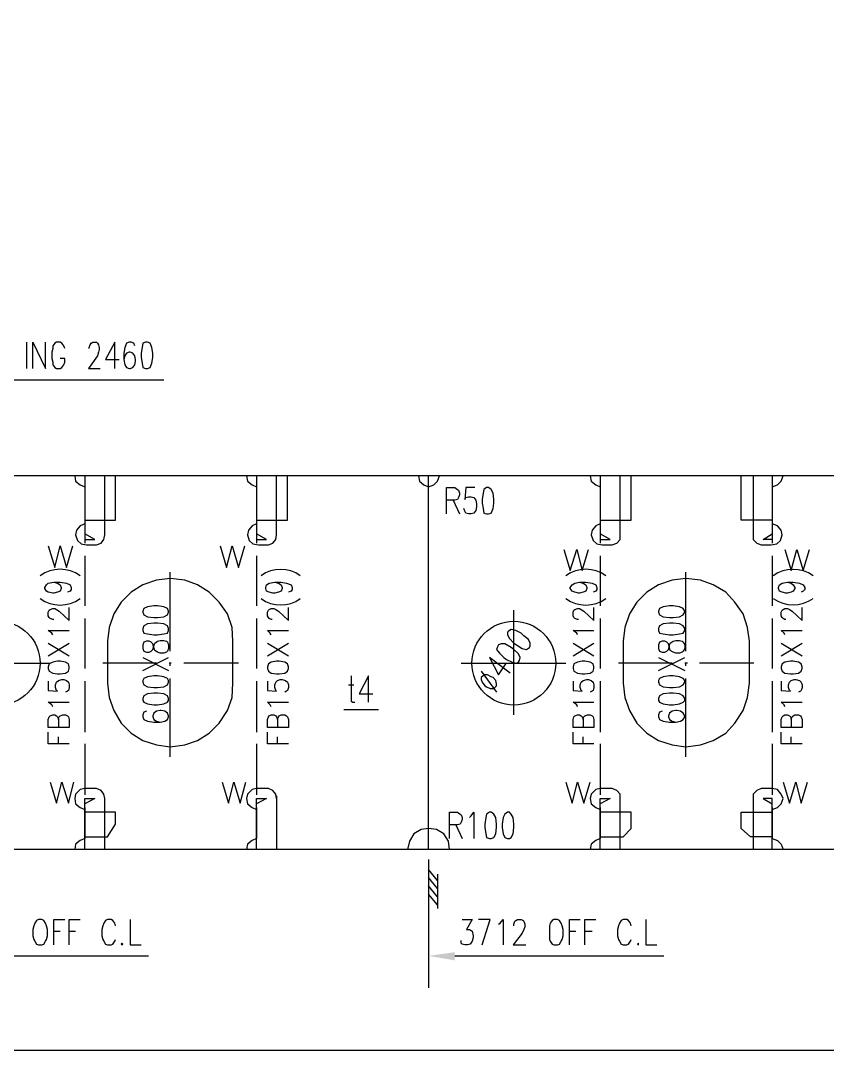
# Model space of a CAD drawing. Header units: millimetres. Extents: x 0.6 to 49, y 0.3 to 23.1.
# Drawn here: x 11.008 to 13.965, y 4.473 to 8.249 of the extents above; entities that cross this region are included whole.
import ezdxf

# ---------------------------------------------------------------- set-up
doc = ezdxf.new("R2010")
doc.units = ezdxf.units.MM
doc.layers.add('PDF_Geometry', color=7, linetype='Continuous')
doc.layers.add('PDF_Solid Fills', color=7, linetype='Continuous')

msp = doc.modelspace()

# ---------------------------------------------------------------- linework, layer by layer
at = {"layer": 'PDF_Geometry', "lineweight": 25}
msp.add_lwpolyline([(16.0061, 5.21), (4.4228, 5.21, -0.414794), (2.9628, 6.67), (2.9628, 19.12)], format="xyb", dxfattribs=at)
for points in [[(15.9694, 6.58), (6.2028, 6.58), (2.9628, 9.82)], [(11.0294, 7.07), (11.0294, 6.9733)], [(11.0528, 6.9733), (11.0528, 7.07), (11.0994, 6.9733), (11.0994, 7.07)], [(11.1694, 7.0467), (11.1661, 7.0567), (11.1594, 7.0667), (11.1528, 7.07), (11.1394, 7.07), (11.1328, 7.0667), (11.1261, 7.0567), (11.1261, 7.0467), (11.1228, 7.0333), (11.1228, 7.01), (11.1261, 6.9967), (11.1261, 6.9867), (11.1328, 6.9767), (11.1394, 6.9733), (11.1528, 6.9733), (11.1594, 6.9767), (11.1661, 6.9867), (11.1694, 6.9967), (11.1694, 7.01), (11.1528, 7.01)], [(11.2594, 7.0467), (11.2594, 7.05), (11.2628, 7.06), (11.2661, 7.0667), (11.2728, 7.07), (11.2861, 7.07), (11.2894, 7.0667), (11.2928, 7.06), (11.2961, 7.05), (11.2961, 7.0433), (11.2928, 7.0333), (11.2894, 7.02), (11.2561, 6.9733), (11.2994, 6.9733)], [(11.3528, 6.9733), (11.3528, 7.07), (11.3194, 7.0067), (11.3694, 7.0067)], [(11.4261, 7.0567), (11.4228, 7.0667), (11.4128, 7.07), (11.4061, 7.07), (11.3961, 7.0667), (11.3894, 7.05), (11.3861, 7.03), (11.3861, 7.0067), (11.3894, 6.9867), (11.3961, 6.9767), (11.4061, 6.9733), (11.4094, 6.9733), (11.4194, 6.9767), (11.4261, 6.9867), (11.4294, 7), (11.4294, 7.0067), (11.4261, 7.02), (11.4194, 7.03), (11.4094, 7.0333), (11.4061, 7.0333), (11.3961, 7.03), (11.3894, 7.02), (11.3861, 7.0067)], [(11.5328, 6.93), (9.7128, 6.93), (9.5894, 6.32)], [(11.2061, 6.58), (11.2094, 6.56), (11.2261, 6.5467), (11.2428, 6.54)], [(11.2428, 6.4033), (11.2261, 6.3967), (11.2128, 6.38), (11.2094, 6.3633), (11.2161, 6.3433), (11.2294, 6.33), (11.2494, 6.3267), (11.2861, 6.3267), (11.3028, 6.3333), (11.3128, 6.3467), (11.3161, 6.3633), (11.3161, 6.58)], [(11.2428, 6.4167), (11.3561, 6.4167), (11.3561, 6.58)], [(11.2428, 6.58), (11.2428, 6.3467), (11.2794, 6.3467), (11.2428, 6.3667)], [(11.8361, 6.58), (11.8394, 6.56), (11.8561, 6.5467), (11.8728, 6.54)], [(11.8728, 6.4033), (11.8561, 6.3967), (11.8428, 6.38), (11.8394, 6.3633), (11.8461, 6.3433), (11.8594, 6.33), (11.8794, 6.3267), (11.9161, 6.3267), (11.9328, 6.3333), (11.9428, 6.3467), (11.9461, 6.3633), (11.9461, 6.58)], [(11.8728, 6.4167), (11.9861, 6.4167), (11.9861, 6.58)], [(11.8728, 6.58), (11.8728, 6.3467), (11.9094, 6.3467), (11.8728, 6.3667)], [(12.4661, 6.58), (12.4694, 6.56), (12.4861, 6.5467), (12.5028, 6.54), (12.5228, 6.5467), (12.5361, 6.56), (12.5428, 6.58)], [(12.5028, 5.21), (12.5028, 6.58)], [(13.0961, 6.58), (13.0994, 6.56), (13.1161, 6.5467), (13.1328, 6.54)], [(13.1328, 6.4033), (13.1161, 6.3967), (13.1028, 6.38), (13.0994, 6.3633), (13.1061, 6.3433), (13.1194, 6.33), (13.1394, 6.3267), (13.1761, 6.3267), (13.1928, 6.3333), (13.2061, 6.3467), (13.2061, 6.3633), (13.2061, 6.58)], [(13.1328, 6.4167), (13.2461, 6.4167), (13.2461, 6.58)], [(13.1328, 6.58), (13.1328, 6.3467), (13.1694, 6.3467), (13.1328, 6.3667)], [(13.7628, 6.4167), (13.6494, 6.4167), (13.6494, 6.58)], [(13.6928, 6.58), (13.6928, 6.3633), (13.6928, 6.3467), (13.7061, 6.3333), (13.7228, 6.3267), (13.7594, 6.3267), (13.7794, 6.33), (13.7928, 6.3433), (13.7994, 6.3633), (13.7961, 6.38), (13.7828, 6.3967), (13.7628, 6.4033)], [(13.7628, 6.58), (13.7628, 6.3467), (13.7294, 6.3467), (13.7628, 6.3667)], [(13.7628, 6.54), (13.7828, 6.5467), (13.7961, 6.56), (13.8028, 6.58)], [(12.5694, 6.44), (12.5694, 6.5367), (12.5994, 6.5367), (12.6094, 6.53), (12.6128, 6.5267), (12.6161, 6.5167), (12.6161, 6.51), (12.6128, 6.5), (12.6094, 6.4933), (12.5994, 6.49), (12.5694, 6.49)], [(12.6728, 6.5367), (12.6394, 6.5367), (12.6361, 6.4933), (12.6394, 6.5), (12.6494, 6.5033), (12.6594, 6.5033), (12.6694, 6.5), (12.6761, 6.49), (12.6794, 6.4767), (12.6794, 6.4667), (12.6761, 6.4533), (12.6694, 6.4433), (12.6594, 6.44), (12.6494, 6.44), (12.6394, 6.4433), (12.6361, 6.45), (12.6328, 6.46)], [(12.5928, 6.49), (12.6161, 6.44)], [(11.2428, 6.4467), (11.2428, 6.3333)], [(11.8728, 6.4467), (11.8728, 6.3333)], [(13.1328, 6.4467), (13.1328, 6.3333)], [(13.7628, 6.4467), (13.7628, 6.3333)], [(11.1094, 6.3233), (11.1328, 6.2433), (11.1528, 6.3233), (11.1761, 6.2433), (11.1994, 6.3233)], [(11.7394, 6.3233), (11.7628, 6.2433), (11.7828, 6.3233), (11.8061, 6.2433), (11.8294, 6.3233)], [(12.9994, 6.31), (13.0228, 6.2333), (13.0461, 6.31), (13.0661, 6.2333), (13.0894, 6.31)], [(13.8094, 6.31), (13.8328, 6.2333), (13.8528, 6.31), (13.8761, 6.2333), (13.8994, 6.31)], [(11.2428, 6.2867), (11.2428, 6.1033)], [(11.8728, 6.2867), (11.8728, 6.1033)], [(13.1328, 6.2867), (13.1328, 6.1033)], [(13.7628, 6.2867), (13.7628, 6.1033)], [(11.5561, 5.9367), (11.5561, 6.2267)], [(13.4461, 5.9367), (13.4461, 6.2267)], [(11.1294, 6.19), (11.1428, 6.1867), (11.1528, 6.18), (11.1561, 6.17), (11.1561, 6.1667), (11.1528, 6.1567), (11.1428, 6.1533), (11.1294, 6.15), (11.1261, 6.15), (11.1094, 6.1533), (11.1028, 6.1567), (11.0961, 6.1667), (11.0961, 6.17), (11.1028, 6.18), (11.1094, 6.1867), (11.1294, 6.19), (11.1528, 6.19), (11.1761, 6.1867), (11.1894, 6.18), (11.1928, 6.17), (11.1928, 6.1633), (11.1894, 6.1567), (11.1794, 6.1533)], [(11.9394, 6.19), (11.9528, 6.1867), (11.9628, 6.18), (11.9661, 6.17), (11.9661, 6.1667), (11.9628, 6.1567), (11.9528, 6.1533), (11.9394, 6.15), (11.9328, 6.15), (11.9194, 6.1533), (11.9094, 6.1567), (11.9061, 6.1667), (11.9061, 6.17), (11.9094, 6.18), (11.9194, 6.1867), (11.9394, 6.19), (11.9628, 6.19), (11.9828, 6.1867), (11.9994, 6.18), (12.0028, 6.17), (12.0028, 6.1633), (11.9994, 6.1567), (11.9894, 6.1533)], [(13.0561, 6.19), (13.0694, 6.1867), (13.0794, 6.18), (13.0828, 6.17), (13.0828, 6.1667), (13.0794, 6.1567), (13.0694, 6.1533), (13.0561, 6.15), (13.0528, 6.15), (13.0394, 6.1533), (13.0294, 6.1567), (13.0228, 6.1667), (13.0228, 6.17), (13.0294, 6.18), (13.0394, 6.1867), (13.0561, 6.19), (13.0794, 6.19), (13.1028, 6.1867), (13.1161, 6.18), (13.1194, 6.17), (13.1194, 6.1633), (13.1161, 6.1567), (13.1061, 6.1533)], [(13.8194, 6.19), (13.8328, 6.1867), (13.8394, 6.18), (13.8461, 6.17), (13.8461, 6.1667), (13.8394, 6.1567), (13.8328, 6.1533), (13.8194, 6.15), (13.8128, 6.15), (13.7994, 6.1533), (13.7894, 6.1567), (13.7861, 6.1667), (13.7861, 6.17), (13.7894, 6.18), (13.7994, 6.1867), (13.8194, 6.19), (13.8394, 6.19), (13.8628, 6.1867), (13.8761, 6.18), (13.8828, 6.17), (13.8828, 6.1633), (13.8761, 6.1567), (13.8694, 6.1533)], [(11.1294, 6.0533), (11.1261, 6.0533), (11.1161, 6.0567), (11.1128, 6.06), (11.1094, 6.0667), (11.1094, 6.08), (11.1128, 6.0867), (11.1161, 6.09), (11.1261, 6.0933), (11.1328, 6.0933), (11.1394, 6.09), (11.1494, 6.0833), (11.1861, 6.05), (11.1861, 6.0967)], [(11.9294, 6.0533), (11.9261, 6.0533), (11.9194, 6.0567), (11.9161, 6.06), (11.9128, 6.0667), (11.9128, 6.08), (11.9161, 6.0867), (11.9194, 6.09), (11.9261, 6.0933), (11.9361, 6.0933), (11.9428, 6.09), (11.9528, 6.0833), (11.9894, 6.05), (11.9894, 6.0967)], [(12.8161, 5.7033), (12.8161, 6.0867)], [(13.0528, 6.0533), (13.0494, 6.0533), (13.0394, 6.0567), (13.0361, 6.06), (13.0328, 6.0667), (13.0328, 6.08), (13.0361, 6.0867), (13.0394, 6.09), (13.0494, 6.0933), (13.0561, 6.0933), (13.0628, 6.09), (13.0728, 6.0833), (13.1094, 6.05), (13.1094, 6.0967)], [(13.8128, 6.0533), (13.8094, 6.0533), (13.8028, 6.0567), (13.7994, 6.06), (13.7961, 6.0667), (13.7961, 6.08), (13.7994, 6.0867), (13.8028, 6.09), (13.8094, 6.0933), (13.8194, 6.0933), (13.8261, 6.09), (13.8361, 6.0833), (13.8728, 6.05), (13.8728, 6.0967)], [(11.2428, 6.0567), (11.2428, 5.8733)], [(11.8728, 6.0567), (11.8728, 5.8733)], [(13.1328, 6.0567), (13.1328, 5.8733)], [(13.7628, 6.0567), (13.7628, 5.8733)], [(11.1261, 5.9967), (11.1228, 6.0033), (11.1094, 6.0133), (11.1861, 6.0133)], [(11.9261, 5.9967), (11.9228, 6.0033), (11.9128, 6.0133), (11.9894, 6.0133)], [(13.0494, 5.9967), (13.0461, 6.0033), (13.0328, 6.0133), (13.1094, 6.0133)], [(13.8094, 5.9967), (13.8061, 6.0033), (13.7961, 6.0133), (13.8728, 6.0133)], [(11.1094, 5.92), (11.1861, 5.9667)], [(11.1094, 5.9667), (11.1861, 5.92)], [(11.9128, 5.92), (11.9894, 5.9667)], [(11.9128, 5.9667), (11.9894, 5.92)], [(13.0328, 5.92), (13.1094, 5.9667)], [(13.0328, 5.9667), (13.1094, 5.92)], [(13.7961, 5.92), (13.8728, 5.9667)], [(13.7961, 5.9667), (13.8728, 5.92)], [(10.7328, 5.8933), (11.1161, 5.8933)], [(11.5061, 5.8933), (11.3094, 5.8933)], [(11.4561, 5.8667), (11.5494, 5.9133)], [(11.4561, 5.9133), (11.5494, 5.8667)], [(11.5594, 5.8933), (11.5528, 5.8933)], [(11.5561, 5.8833), (11.5561, 5.89)], [(11.8061, 5.8933), (11.6061, 5.8933)], [(12.6228, 5.8933), (13.0061, 5.8933)], [(12.8028, 5.8567), (12.7261, 5.9133), (12.7594, 5.85), (12.7861, 5.89)], [(13.3961, 5.8933), (13.1994, 5.8933)], [(13.3461, 5.8667), (13.4428, 5.9133)], [(13.3461, 5.9133), (13.4428, 5.8667)], [(13.4528, 5.8933), (13.4428, 5.8933)], [(13.4461, 5.8833), (13.4461, 5.89)], [(13.6961, 5.8933), (13.4961, 5.8933)], [(12.6961, 5.8633), (12.7528, 5.7867)], [(11.1094, 5.8267), (11.1094, 5.7933), (11.1428, 5.79), (11.1394, 5.7933), (11.1361, 5.8033), (11.1361, 5.8133), (11.1394, 5.8233), (11.1461, 5.83), (11.1594, 5.8333), (11.1661, 5.8333), (11.1761, 5.83), (11.1828, 5.8233), (11.1861, 5.8133), (11.1861, 5.8033), (11.1828, 5.7933), (11.1794, 5.79), (11.1728, 5.7867)], [(11.2428, 5.8267), (11.2428, 5.64)], [(11.5561, 5.55), (11.5561, 5.8367)], [(11.8728, 5.8267), (11.8728, 5.64)], [(11.9128, 5.8267), (11.9128, 5.7933), (11.9461, 5.79), (11.9428, 5.7933), (11.9394, 5.8033), (11.9394, 5.8133), (11.9428, 5.8233), (11.9494, 5.83), (11.9594, 5.8333), (11.9661, 5.8333), (11.9794, 5.83), (11.9861, 5.8233), (11.9894, 5.8133), (11.9894, 5.8033), (11.9861, 5.7933), (11.9828, 5.79), (11.9761, 5.7867)], [(12.2194, 5.8467), (12.2194, 5.7533), (12.2261, 5.75), (12.2328, 5.75)], [(12.2828, 5.75), (12.2828, 5.8467), (12.2494, 5.78), (12.2994, 5.78)], [(13.0328, 5.8267), (13.0328, 5.7933), (13.0661, 5.79), (13.0628, 5.7933), (13.0594, 5.8033), (13.0594, 5.8133), (13.0628, 5.8233), (13.0694, 5.83), (13.0828, 5.8333), (13.0894, 5.8333), (13.0994, 5.83), (13.1061, 5.8233), (13.1094, 5.8133), (13.1094, 5.8033), (13.1061, 5.7933), (13.1028, 5.79), (13.0961, 5.7867)], [(13.1328, 5.8267), (13.1328, 5.64)], [(13.4461, 5.55), (13.4461, 5.8367)], [(13.7628, 5.8267), (13.7628, 5.64)], [(13.7961, 5.8267), (13.7961, 5.7933), (13.8294, 5.79), (13.8261, 5.7933), (13.8228, 5.8033), (13.8228, 5.8133), (13.8261, 5.8233), (13.8328, 5.83), (13.8428, 5.8333), (13.8494, 5.8333), (13.8628, 5.83), (13.8694, 5.8233), (13.8728, 5.8133), (13.8728, 5.8033), (13.8694, 5.7933), (13.8661, 5.79), (13.8594, 5.7867)], [(12.2094, 5.8133), (12.2294, 5.8133)], [(11.1261, 5.7333), (11.1228, 5.74), (11.1094, 5.75), (11.1861, 5.75)], [(11.9261, 5.7333), (11.9228, 5.74), (11.9128, 5.75), (11.9894, 5.75)], [(13.0494, 5.7333), (13.0461, 5.74), (13.0328, 5.75), (13.1094, 5.75)], [(13.8094, 5.7333), (13.8061, 5.74), (13.7961, 5.75), (13.8728, 5.75)], [(11.1461, 5.6867), (11.1494, 5.6967), (11.1528, 5.7), (11.1628, 5.7033), (11.1728, 5.7033), (11.1794, 5.7), (11.1828, 5.6967), (11.1861, 5.6867), (11.1861, 5.6567), (11.1094, 5.6567), (11.1094, 5.6867), (11.1128, 5.6967), (11.1161, 5.7), (11.1261, 5.7033), (11.1328, 5.7033), (11.1394, 5.7), (11.1428, 5.6967), (11.1461, 5.6867), (11.1461, 5.6567)], [(11.4694, 5.7167), (11.4594, 5.7133), (11.4561, 5.7033), (11.4561, 5.6967), (11.4594, 5.6867), (11.4728, 5.68), (11.4961, 5.6767), (11.5194, 5.6767), (11.5361, 5.68), (11.5461, 5.6867), (11.5494, 5.6967), (11.5494, 5.7), (11.5461, 5.71), (11.5361, 5.7167), (11.5228, 5.72), (11.5194, 5.72), (11.5061, 5.7167), (11.4961, 5.71), (11.4928, 5.7), (11.4928, 5.6967), (11.4961, 5.6867), (11.5061, 5.68), (11.5194, 5.6767)], [(11.9494, 5.6867), (11.9528, 5.6967), (11.9561, 5.7), (11.9628, 5.7033), (11.9761, 5.7033), (11.9828, 5.7), (11.9861, 5.6967), (11.9894, 5.6867), (11.9894, 5.6567), (11.9128, 5.6567), (11.9128, 5.6867), (11.9161, 5.6967), (11.9194, 5.7), (11.9261, 5.7033), (11.9361, 5.7033), (11.9428, 5.7), (11.9461, 5.6967), (11.9494, 5.6867), (11.9494, 5.6567)], [(12.1928, 5.7233), (12.3194, 5.7233)], [(13.0694, 5.6867), (13.0728, 5.6967), (13.0761, 5.7), (13.0861, 5.7033), (13.0961, 5.7033), (13.1028, 5.7), (13.1061, 5.6967), (13.1094, 5.6867), (13.1094, 5.6567), (13.0328, 5.6567), (13.0328, 5.6867), (13.0361, 5.6967), (13.0394, 5.7), (13.0494, 5.7033), (13.0561, 5.7033), (13.0628, 5.7), (13.0661, 5.6967), (13.0694, 5.6867), (13.0694, 5.6567)], [(13.3594, 5.7167), (13.3494, 5.7133), (13.3461, 5.7033), (13.3461, 5.6967), (13.3494, 5.6867), (13.3628, 5.68), (13.3861, 5.6767), (13.4094, 5.6767), (13.4261, 5.68), (13.4361, 5.6867), (13.4428, 5.6967), (13.4428, 5.7), (13.4361, 5.71), (13.4261, 5.7167), (13.4128, 5.72), (13.4094, 5.72), (13.3961, 5.7167), (13.3861, 5.71), (13.3828, 5.7), (13.3828, 5.6967), (13.3861, 5.6867), (13.3961, 5.68), (13.4094, 5.6767)], [(13.8328, 5.6867), (13.8361, 5.6967), (13.8394, 5.7), (13.8461, 5.7033), (13.8594, 5.7033), (13.8661, 5.7), (13.8694, 5.6967), (13.8728, 5.6867), (13.8728, 5.6567), (13.7961, 5.6567), (13.7961, 5.6867), (13.7994, 5.6967), (13.8028, 5.7), (13.8094, 5.7033), (13.8194, 5.7033), (13.8261, 5.7), (13.8294, 5.6967), (13.8328, 5.6867), (13.8328, 5.6567)], [(11.1861, 5.5967), (11.1094, 5.5967), (11.1094, 5.64)], [(11.9894, 5.5967), (11.9128, 5.5967), (11.9128, 5.64)], [(13.1094, 5.5967), (13.0328, 5.5967), (13.0328, 5.64)], [(13.8728, 5.5967), (13.7961, 5.5967), (13.7961, 5.64)], [(11.1461, 5.5967), (11.1461, 5.6233)], [(11.2428, 5.5967), (11.2428, 5.41)], [(11.8728, 5.5967), (11.8728, 5.41)], [(11.9494, 5.5967), (11.9494, 5.6233)], [(13.0694, 5.5967), (13.0694, 5.6233)], [(13.1328, 5.5967), (13.1328, 5.41)], [(13.7628, 5.5967), (13.7628, 5.41)], [(13.8328, 5.5967), (13.8328, 5.6233)], [(11.1161, 5.4567), (11.1394, 5.38), (11.1594, 5.4567), (11.1828, 5.38), (11.2028, 5.4567)], [(11.7461, 5.4567), (11.7694, 5.38), (11.7894, 5.4567), (11.8128, 5.38), (11.8328, 5.4567)], [(13.0061, 5.4567), (13.0294, 5.38), (13.0494, 5.4567), (13.0728, 5.38), (13.0961, 5.4567)], [(13.8028, 5.4567), (13.8261, 5.38), (13.8494, 5.4567), (13.8694, 5.38), (13.8928, 5.4567)], [(11.3161, 5.21), (11.3161, 5.3967), (11.3128, 5.4133), (11.3028, 5.4267), (11.2861, 5.4333), (11.2428, 5.4333), (11.2261, 5.43), (11.2094, 5.4133), (11.2061, 5.3967), (11.2094, 5.3767), (11.2261, 5.3633), (11.2428, 5.3567)], [(11.9461, 5.3967), (11.9428, 5.4133), (11.9328, 5.4267), (11.9161, 5.4333), (11.8728, 5.4333), (11.8561, 5.43), (11.8394, 5.4133), (11.8361, 5.3967), (11.8394, 5.3767), (11.8561, 5.3633), (11.8728, 5.3567)], [(11.9461, 5.4067), (11.9461, 5.21)], [(13.2061, 5.21), (13.2061, 5.3967), (13.2061, 5.4133), (13.1928, 5.4267), (13.1761, 5.4333), (13.1328, 5.4333), (13.1161, 5.43), (13.0994, 5.4133), (13.0961, 5.3967), (13.0994, 5.3767), (13.1161, 5.3633), (13.1328, 5.3567)], [(13.7628, 5.3567), (13.7828, 5.3633), (13.7961, 5.3767), (13.8028, 5.3967), (13.7961, 5.4133), (13.7828, 5.43), (13.7628, 5.4333), (13.7228, 5.4333), (13.7061, 5.4267), (13.6928, 5.4133), (13.6928, 5.3967), (13.6928, 5.21)], [(11.2428, 5.3633), (11.2428, 5.25), (11.2261, 5.2433), (11.2094, 5.23), (11.2061, 5.21)], [(11.2428, 5.21), (11.2428, 5.3967), (11.2794, 5.3967), (11.2428, 5.3767)], [(11.8728, 5.3633), (11.8728, 5.25), (11.8561, 5.2433), (11.8394, 5.23), (11.8361, 5.21)], [(11.8728, 5.21), (11.8728, 5.3967), (11.9094, 5.3967), (11.8728, 5.3767)], [(13.1328, 5.3633), (13.1328, 5.25), (13.1161, 5.2433), (13.0994, 5.23), (13.0961, 5.21)], [(13.1328, 5.21), (13.1328, 5.3967), (13.1694, 5.3967), (13.1328, 5.3767)], [(13.7628, 5.21), (13.7628, 5.3967), (13.7294, 5.3967), (13.7628, 5.3767)], [(13.7628, 5.3633), (13.7628, 5.25), (13.7828, 5.2433), (13.7961, 5.23), (13.8028, 5.21)], [(11.2428, 5.2567), (11.3261, 5.2567), (11.3561, 5.3033), (11.3561, 5.3467), (11.2428, 5.3467)], [(12.5794, 5.25), (12.5794, 5.3467), (12.6094, 5.3467), (12.6194, 5.34), (12.6228, 5.3367), (12.6261, 5.3267), (12.6261, 5.32), (12.6228, 5.31), (12.6194, 5.3033), (12.6094, 5.3), (12.5794, 5.3)], [(12.6528, 5.3267), (12.6594, 5.3333), (12.6694, 5.3467), (12.6694, 5.25)], [(13.1328, 5.2567), (13.2161, 5.2567), (13.2461, 5.2867), (13.2461, 5.3467), (13.1328, 5.3467)], [(13.7628, 5.2567), (13.6828, 5.2567), (13.6494, 5.2867), (13.6494, 5.3467), (13.7628, 5.3467)], [(12.5794, 5.21), (12.5761, 5.24), (12.5594, 5.2667), (12.5328, 5.2833), (12.5028, 5.2867), (12.4761, 5.2833), (12.4494, 5.2667), (12.4328, 5.24), (12.4261, 5.21)], [(12.6028, 5.3), (12.6261, 5.25)], [(12.5028, 5.1733), (12.5028, 4.7033)], [(12.5361, 5.0967), (12.5028, 5.1367)], [(12.5361, 5.0667), (12.5028, 5.1067)], [(12.5361, 5.12), (12.5361, 4.9933)], [(12.5361, 5.0367), (12.5028, 5.0767)], [(12.5361, 5.0067), (12.5028, 5.0467)], [(11.1294, 4.86), (11.1294, 4.9533), (11.1694, 4.9533)], [(11.1861, 4.86), (11.1861, 4.9533), (11.2261, 4.9533)], [(11.3561, 4.93), (11.3528, 4.94), (11.3461, 4.95), (11.3394, 4.9533), (11.3261, 4.9533), (11.3194, 4.95), (11.3128, 4.94), (11.3094, 4.93), (11.3061, 4.9167), (11.3061, 4.8933), (11.3094, 4.88), (11.3128, 4.8733), (11.3194, 4.8633), (11.3261, 4.86), (11.3394, 4.86), (11.3461, 4.8633), (11.3528, 4.8733), (11.3561, 4.88)], [(11.4094, 4.9533), (11.4094, 4.86), (11.4494, 4.86)], [(12.6261, 4.9533), (12.6628, 4.9533), (12.6428, 4.9167), (12.6528, 4.9167), (12.6594, 4.9133), (12.6628, 4.91), (12.6661, 4.8933), (12.6661, 4.8867), (12.6628, 4.8733), (12.6561, 4.8633), (12.6461, 4.86), (12.6361, 4.86), (12.6261, 4.8633), (12.6228, 4.8667), (12.6228, 4.8767)], [(12.6994, 4.86), (12.7294, 4.9533), (12.6861, 4.9533)], [(12.7594, 4.9367), (12.7661, 4.94), (12.7761, 4.9533), (12.7761, 4.86)], [(12.8161, 4.93), (12.8161, 4.9367), (12.8194, 4.9467), (12.8228, 4.95), (12.8294, 4.9533), (12.8428, 4.9533), (12.8494, 4.95), (12.8528, 4.9467), (12.8561, 4.9367), (12.8561, 4.9267), (12.8528, 4.9167), (12.8461, 4.9033), (12.8128, 4.86), (12.8594, 4.86)], [(13.0194, 4.86), (13.0194, 4.9533), (13.0594, 4.9533)], [(13.0761, 4.86), (13.0761, 4.9533), (13.1161, 4.9533)], [(13.2461, 4.93), (13.2428, 4.94), (13.2361, 4.95), (13.2294, 4.9533), (13.2161, 4.9533), (13.2094, 4.95), (13.2028, 4.94), (13.1994, 4.93), (13.1961, 4.9167), (13.1961, 4.8933), (13.1994, 4.88), (13.2028, 4.8733), (13.2094, 4.8633), (13.2161, 4.86), (13.2294, 4.86), (13.2361, 4.8633), (13.2428, 4.8733), (13.2461, 4.88)], [(13.2994, 4.9533), (13.2994, 4.86), (13.3394, 4.86)], [(11.1294, 4.91), (11.1528, 4.91)], [(11.1861, 4.91), (11.2094, 4.91)], [(13.0194, 4.91), (13.0428, 4.91)], [(13.0761, 4.91), (13.1028, 4.91)], [(10.7094, 4.82), (11.4761, 4.82)], [(12.5994, 4.82), (13.3661, 4.82)], [(14.2994, 4.4733), (6.2994, 4.4733)]]:
    msp.add_lwpolyline(points, dxfattribs=at)
for points in [[(11.4661, 7.07), (11.4561, 7.0667), (11.4528, 7.05), (11.4494, 7.03), (11.4494, 7.0133), (11.4528, 6.9933), (11.4561, 6.9767), (11.4661, 6.9733), (11.4728, 6.9733), (11.4828, 6.9767), (11.4894, 6.9933), (11.4928, 7.0133), (11.4928, 7.03), (11.4894, 7.05), (11.4828, 7.0667), (11.4728, 7.07)], [(12.7161, 6.5367), (12.7061, 6.53), (12.7028, 6.5167), (12.6994, 6.4933), (12.6994, 6.48), (12.7028, 6.46), (12.7061, 6.4433), (12.7161, 6.44), (12.7228, 6.44), (12.7328, 6.4433), (12.7394, 6.46), (12.7428, 6.48), (12.7428, 6.4933), (12.7394, 6.5167), (12.7328, 6.53), (12.7228, 6.5367)], [(11.7861, 5.9733), (11.7828, 6.0233), (11.7661, 6.0733), (11.7361, 6.1167), (11.6994, 6.1533), (11.6561, 6.18), (11.6094, 6.1967), (11.5561, 6.2033), (11.5061, 6.1967), (11.4561, 6.18), (11.4128, 6.1533), (11.3761, 6.1167), (11.3494, 6.0733), (11.3328, 6.0233), (11.3261, 5.9733), (11.3261, 5.82), (11.3328, 5.7667), (11.3494, 5.72), (11.3761, 5.6733), (11.4128, 5.6367), (11.4561, 5.61), (11.5061, 5.5933), (11.5561, 5.5867), (11.6094, 5.5933), (11.6561, 5.61), (11.6994, 5.6367), (11.7361, 5.6733), (11.7661, 5.72), (11.7828, 5.7667), (11.7861, 5.82)], [(13.6794, 5.9733), (13.6728, 6.0233), (13.6561, 6.0733), (13.6261, 6.1167), (13.5928, 6.1533), (13.5461, 6.18), (13.4994, 6.1967), (13.4461, 6.2033), (13.3961, 6.1967), (13.3461, 6.18), (13.3028, 6.1533), (13.2661, 6.1167), (13.2394, 6.0733), (13.2228, 6.0233), (13.2161, 5.9733), (13.2161, 5.82), (13.2228, 5.7667), (13.2394, 5.72), (13.2661, 5.6733), (13.3028, 5.6367), (13.3461, 5.61), (13.3961, 5.5933), (13.4461, 5.5867), (13.4994, 5.5933), (13.5461, 5.61), (13.5928, 5.6367), (13.6261, 5.6733), (13.6561, 5.72), (13.6728, 5.7667), (13.6794, 5.82)], [(11.4561, 6.08), (11.4594, 6.07), (11.4728, 6.0633), (11.4961, 6.06), (11.5094, 6.06), (11.5328, 6.0633), (11.5461, 6.07), (11.5494, 6.08), (11.5494, 6.0833), (11.5461, 6.0933), (11.5328, 6.1), (11.5094, 6.1033), (11.4961, 6.1033), (11.4728, 6.1), (11.4594, 6.0933), (11.4561, 6.0833)], [(13.3461, 6.08), (13.3494, 6.07), (13.3628, 6.0633), (13.3861, 6.06), (13.3994, 6.06), (13.4228, 6.0633), (13.4361, 6.07), (13.4428, 6.08), (13.4428, 6.0833), (13.4361, 6.0933), (13.4228, 6.1), (13.3994, 6.1033), (13.3861, 6.1033), (13.3628, 6.1), (13.3494, 6.0933), (13.3461, 6.0833)], [(11.4561, 6.0133), (11.4594, 6.0033), (11.4728, 6), (11.4961, 5.9967), (11.5094, 5.9967), (11.5328, 6), (11.5461, 6.0033), (11.5494, 6.0133), (11.5494, 6.02), (11.5461, 6.03), (11.5328, 6.0367), (11.5094, 6.04), (11.4961, 6.04), (11.4728, 6.0367), (11.4594, 6.03), (11.4561, 6.02)], [(12.7928, 6.0067), (12.7928, 5.9967), (12.7994, 5.9833), (12.8161, 5.9667), (12.8261, 5.96), (12.8461, 5.9467), (12.8628, 5.9433), (12.8728, 5.95), (12.8761, 5.9567), (12.8761, 5.9667), (12.8694, 5.98), (12.8528, 5.9933), (12.8428, 6.0033), (12.8228, 6.0133), (12.8061, 6.0167), (12.7961, 6.01)], [(13.3461, 6.0133), (13.3494, 6.0033), (13.3628, 6), (13.3861, 5.9967), (13.3994, 5.9967), (13.4228, 6), (13.4361, 6.0033), (13.4428, 6.0133), (13.4428, 6.02), (13.4361, 6.03), (13.4228, 6.0367), (13.3994, 6.04), (13.3861, 6.04), (13.3628, 6.0367), (13.3494, 6.03), (13.3461, 6.02)], [(11.4561, 5.9467), (11.4594, 5.9367), (11.4694, 5.9333), (11.4794, 5.9333), (11.4861, 5.9367), (11.4928, 5.9433), (11.4961, 5.9567), (11.4994, 5.9667), (11.5094, 5.9733), (11.5194, 5.9767), (11.5328, 5.9767), (11.5428, 5.9733), (11.5461, 5.97), (11.5494, 5.96), (11.5494, 5.9467), (11.5461, 5.9367), (11.5428, 5.9333), (11.5328, 5.93), (11.5194, 5.93), (11.5094, 5.9333), (11.4994, 5.94), (11.4961, 5.95), (11.4928, 5.9633), (11.4861, 5.97), (11.4794, 5.9733), (11.4694, 5.9733), (11.4594, 5.97), (11.4561, 5.96)], [(13.3461, 5.9467), (13.3494, 5.9367), (13.3594, 5.9333), (13.3694, 5.9333), (13.3761, 5.9367), (13.3828, 5.9433), (13.3861, 5.9567), (13.3894, 5.9667), (13.3994, 5.9733), (13.4094, 5.9767), (13.4228, 5.9767), (13.4328, 5.9733), (13.4361, 5.97), (13.4428, 5.96), (13.4428, 5.9467), (13.4361, 5.9367), (13.4328, 5.9333), (13.4228, 5.93), (13.4094, 5.93), (13.3994, 5.9333), (13.3894, 5.94), (13.3861, 5.95), (13.3828, 5.9633), (13.3761, 5.97), (13.3694, 5.9733), (13.3594, 5.9733), (13.3494, 5.97), (13.3461, 5.96)], [(12.7561, 5.9533), (12.7528, 5.9433), (12.7628, 5.93), (12.7794, 5.9133), (12.7894, 5.9067), (12.8094, 5.8967), (12.8261, 5.8933), (12.8328, 5.8967), (12.8361, 5.9033), (12.8394, 5.9133), (12.8328, 5.9267), (12.8161, 5.9433), (12.8061, 5.95), (12.7828, 5.9633), (12.7694, 5.9633), (12.7594, 5.96)], [(11.1094, 5.8733), (11.1128, 5.8633), (11.1261, 5.8567), (11.1428, 5.8533), (11.1528, 5.8533), (11.1728, 5.8567), (11.1828, 5.8633), (11.1861, 5.8733), (11.1861, 5.88), (11.1828, 5.89), (11.1728, 5.8967), (11.1528, 5.9), (11.1428, 5.9), (11.1261, 5.8967), (11.1128, 5.89), (11.1094, 5.88)], [(11.9128, 5.8733), (11.9161, 5.8633), (11.9261, 5.8567), (11.9461, 5.8533), (11.9561, 5.8533), (11.9761, 5.8567), (11.9861, 5.8633), (11.9894, 5.8733), (11.9894, 5.88), (11.9861, 5.89), (11.9761, 5.8967), (11.9561, 5.9), (11.9461, 5.9), (11.9261, 5.8967), (11.9161, 5.89), (11.9128, 5.88)], [(13.0328, 5.8733), (13.0361, 5.8633), (13.0494, 5.8567), (13.0661, 5.8533), (13.0761, 5.8533), (13.0961, 5.8567), (13.1061, 5.8633), (13.1094, 5.8733), (13.1094, 5.88), (13.1061, 5.89), (13.0961, 5.8967), (13.0761, 5.9), (13.0661, 5.9), (13.0494, 5.8967), (13.0361, 5.89), (13.0328, 5.88)], [(13.7961, 5.8733), (13.7994, 5.8633), (13.8094, 5.8567), (13.8294, 5.8533), (13.8394, 5.8533), (13.8594, 5.8567), (13.8694, 5.8633), (13.8728, 5.8733), (13.8728, 5.88), (13.8694, 5.89), (13.8594, 5.8967), (13.8394, 5.9), (13.8294, 5.9), (13.8094, 5.8967), (13.7994, 5.89), (13.7961, 5.88)], [(11.4561, 5.8233), (11.4594, 5.8133), (11.4728, 5.8067), (11.4961, 5.8033), (11.5094, 5.8033), (11.5328, 5.8067), (11.5461, 5.8133), (11.5494, 5.8233), (11.5494, 5.83), (11.5461, 5.8367), (11.5328, 5.8433), (11.5094, 5.8467), (11.4961, 5.8467), (11.4728, 5.8433), (11.4594, 5.8367), (11.4561, 5.83)], [(12.6961, 5.84), (12.6961, 5.8333), (12.6994, 5.8233), (12.7094, 5.81), (12.7161, 5.8067), (12.7294, 5.8), (12.7394, 5.8), (12.7461, 5.8033), (12.7528, 5.81), (12.7528, 5.8167), (12.7494, 5.83), (12.7394, 5.84), (12.7328, 5.8433), (12.7194, 5.85), (12.7094, 5.85), (12.7028, 5.8467)], [(13.3461, 5.8233), (13.3494, 5.8133), (13.3628, 5.8067), (13.3861, 5.8033), (13.3994, 5.8033), (13.4228, 5.8067), (13.4361, 5.8133), (13.4428, 5.8233), (13.4428, 5.83), (13.4361, 5.8367), (13.4228, 5.8433), (13.3994, 5.8467), (13.3861, 5.8467), (13.3628, 5.8433), (13.3494, 5.8367), (13.3461, 5.83)], [(11.4561, 5.7567), (11.4594, 5.75), (11.4728, 5.7433), (11.4961, 5.74), (11.5094, 5.74), (11.5328, 5.7433), (11.5461, 5.75), (11.5494, 5.7567), (11.5494, 5.7633), (11.5461, 5.7733), (11.5328, 5.78), (11.5094, 5.7833), (11.4961, 5.7833), (11.4728, 5.78), (11.4594, 5.7733), (11.4561, 5.7633)], [(13.3461, 5.7567), (13.3494, 5.75), (13.3628, 5.7433), (13.3861, 5.74), (13.3994, 5.74), (13.4228, 5.7433), (13.4361, 5.75), (13.4428, 5.7567), (13.4428, 5.7633), (13.4361, 5.7733), (13.4228, 5.78), (13.3994, 5.7833), (13.3861, 5.7833), (13.3628, 5.78), (13.3494, 5.7733), (13.3461, 5.7633)], [(12.7261, 5.3467), (12.7161, 5.34), (12.7128, 5.3267), (12.7094, 5.3033), (12.7094, 5.29), (12.7128, 5.2667), (12.7161, 5.2533), (12.7261, 5.25), (12.7328, 5.25), (12.7428, 5.2533), (12.7494, 5.2667), (12.7528, 5.29), (12.7528, 5.3033), (12.7494, 5.3267), (12.7428, 5.34), (12.7328, 5.3467)], [(12.7928, 5.3467), (12.7828, 5.34), (12.7761, 5.3267), (12.7728, 5.3033), (12.7728, 5.29), (12.7761, 5.2667), (12.7828, 5.2533), (12.7928, 5.25), (12.7994, 5.25), (12.8061, 5.2533), (12.8128, 5.2667), (12.8161, 5.29), (12.8161, 5.3033), (12.8128, 5.3267), (12.8061, 5.34), (12.7994, 5.3467)], [(11.0728, 4.9533), (11.0661, 4.95), (11.0594, 4.94), (11.0561, 4.93), (11.0528, 4.9167), (11.0528, 4.8933), (11.0561, 4.88), (11.0594, 4.8733), (11.0661, 4.8633), (11.0728, 4.86), (11.0861, 4.86), (11.0928, 4.8633), (11.0994, 4.8733), (11.1028, 4.88), (11.1061, 4.8933), (11.1061, 4.9167), (11.1028, 4.93), (11.0994, 4.94), (11.0928, 4.95), (11.0861, 4.9533)], [(12.9628, 4.9533), (12.9561, 4.95), (12.9494, 4.94), (12.9461, 4.93), (12.9461, 4.88), (12.9494, 4.8733), (12.9561, 4.8633), (12.9628, 4.86), (12.9761, 4.86), (12.9828, 4.8633), (12.9894, 4.8733), (12.9928, 4.88), (12.9961, 4.8933), (12.9961, 4.9167), (12.9928, 4.93), (12.9894, 4.94), (12.9828, 4.95), (12.9761, 4.9533)], [(11.3794, 4.8667), (11.3761, 4.8633), (11.3794, 4.86), (11.3828, 4.8633)], [(13.2728, 4.8667), (13.2694, 4.8633), (13.2728, 4.86)]]:
    msp.add_lwpolyline(points, close=True, dxfattribs=at)
for centre in [(10.9258, 5.893), (12.8158, 5.893)]:
    msp.add_circle(centre, 0.1537, dxfattribs=at)
for centre, radius, start, end in [((11.1528, 6.1119), 0.1252, 54.1329, 125.8671), ((11.9611, 6.1164), 0.1205, 53.5149, 126.4851), ((13.0794, 6.1119), 0.1252, 54.1329, 125.8671), ((13.8394, 6.1107), 0.1261, 54.4497, 125.5503), ((11.1528, 6.2314), 0.1252, 234.1329, 305.8671), ((11.9611, 6.2269), 0.1205, 233.5149, 306.4851), ((13.0794, 6.2314), 0.1252, 234.1329, 305.8671), ((13.8394, 6.2326), 0.1261, 234.4497, 305.5503)]:
    msp.add_arc(centre, radius, start, end, dxfattribs=at)
at = {"layer": 'PDF_Solid Fills', "lineweight": 25, "transparency": 33554559}
msp.add_solid([(12.5994, 4.8333), (12.5994, 4.8033), (12.5028, 4.82)], dxfattribs=at)

doc.saveas('drawing.dxf')
